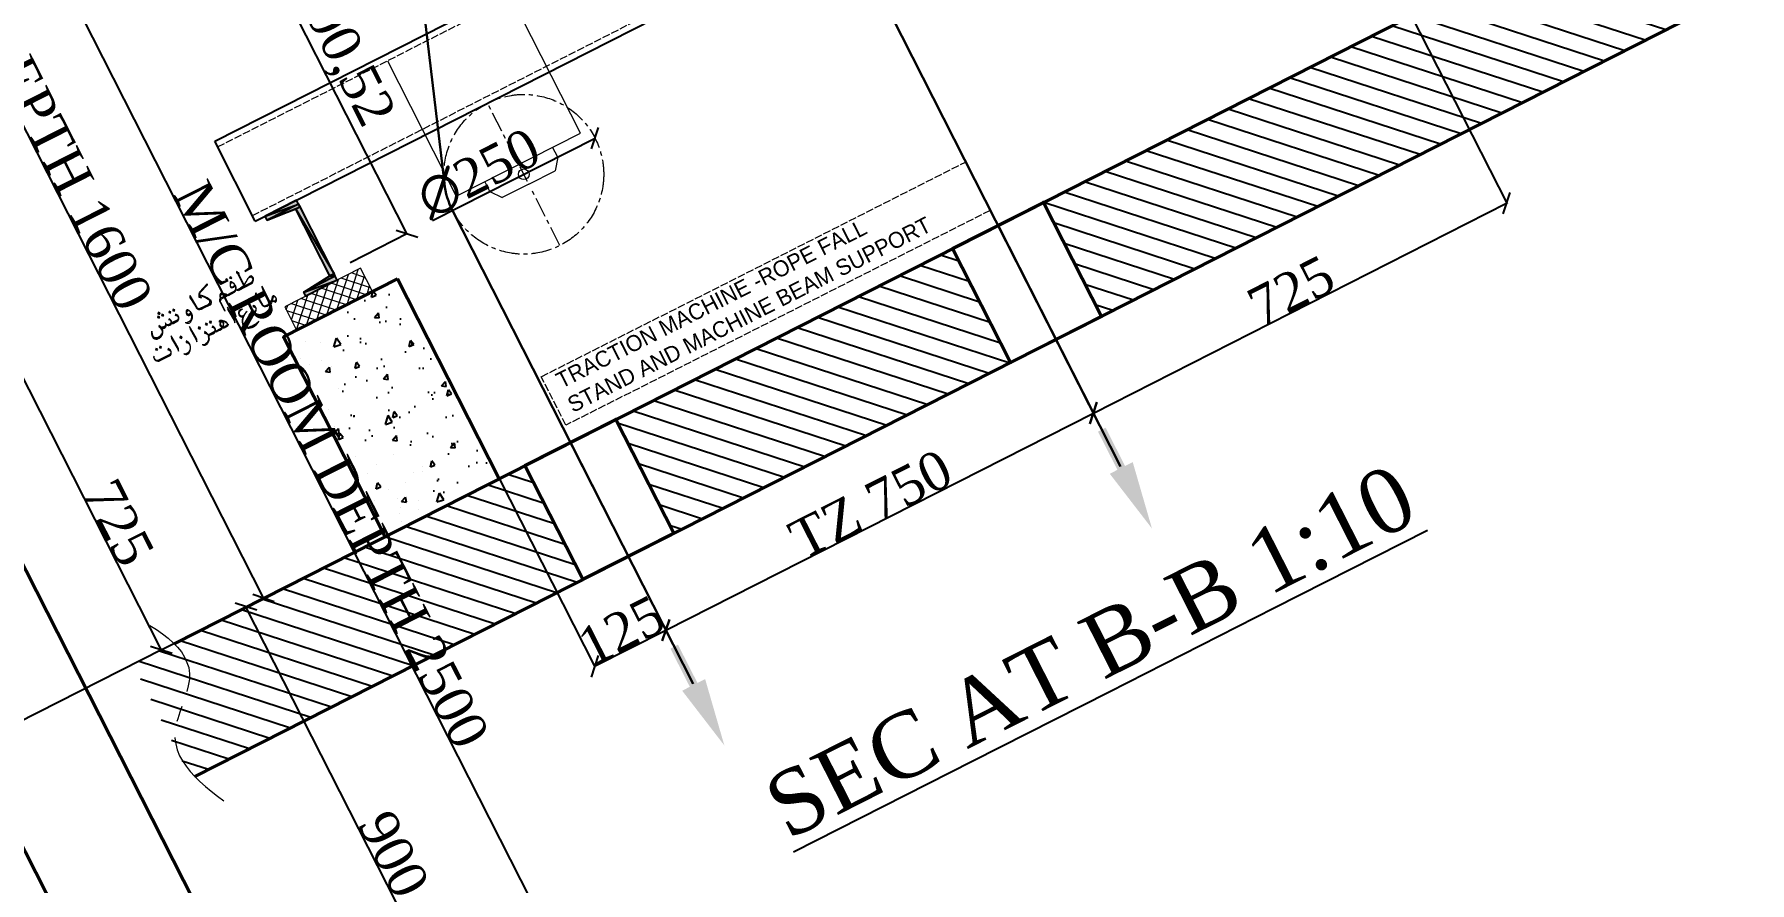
# Model space of a CAD drawing. Header units: millimetres. Extents: x 9010 to 18690, y -22518 to -16270.
# Drawn here: x 16007 to 18690, y -19092 to -17765 of the extents above; entities that cross this region are included whole.
import ezdxf

# ---------------------------------------------------------------- set-up
doc = ezdxf.new("R2010")
doc.units = ezdxf.units.MM
doc.linetypes.add('$1$ACAD_ISO02W100', pattern=[15, 12, -3])
doc.linetypes.add('$1$CENTER', pattern=[50.8, 31.75, -6.35, 6.35, -6.35])
doc.layers.add('$0$PDF_Text', color=7, linetype='Continuous')
doc.layers.add('$1$PDF_0', color=7, linetype='Continuous')
for name, color, linetype, lineweight in [('$0$Wall', 1, 'Continuous', 50), ('$1$Car', 3, 'Continuous', 18), ('$1$CL', 2, '$1$CENTER', 0), ('$1$DL', 8, '$1$ACAD_ISO02W100', 0), ('$1$Wall', 1, 'Continuous', 50)]:
    doc.layers.add(name, color=color, linetype=linetype, lineweight=lineweight)
doc.styles.add('$0$nassar2', font='cent.shx', dxfattribs={"height": 60})
doc.styles.add('$0$PDF Arial Bold', font='arialbd.ttf')
doc.styles.add('$1$nassar2', font='cent.shx', dxfattribs={"height": 60})
doc.dimstyles.new('$0$Nassar2', dxfattribs={"dimtxt": 35, "dimasz": 25, "dimexe": 1.25, "dimexo": 0.625, "dimtad": 1, "dimtxsty": '$0$nassar2', "dimblk": '$0$_Oblique', "dimcen": 2.5, "dimadec": 0, "dimazin": 0, "dimtfac": 1, "dimtmove": 0, "dimatfit": 3, "dimldrblk": '$0$_Oblique', "dimfxl": 1, "dimarcsym": 0})
doc.dimstyles.new('$1$Nassar2', dxfattribs={"dimtxt": 35, "dimasz": 25, "dimexe": 1.25, "dimexo": 0.625, "dimtad": 1, "dimtxsty": '$1$nassar2', "dimblk": '$1$_Oblique', "dimcen": 2.5, "dimadec": 0, "dimazin": 0, "dimtfac": 1, "dimtmove": 0, "dimatfit": 3, "dimldrblk": '$1$_Oblique', "dimfxl": 1, "dimarcsym": 0})

# ---------------------------------------------------------------- blocks, each defined once
blk = doc.blocks.new('$0$_Oblique')
at = {"color": 0, "linetype": 'ByBlock', "lineweight": -2}
blk.add_line((-0.5, -0.5), (0.5, 0.5), dxfattribs=at)
blk = doc.blocks.new('*D51')
at = {"color": 0, "lineweight": -2, "transparency": 16777216}
for p, q in [((15581.2, -18231.7), (15878.4, -18080.8)), ((16205.6, -18727.7), (15877.3, -18081.3)), ((15909.5, -18878.1), (16206.8, -18727.1))]:
    blk.add_line(p, q, dxfattribs=at)
at = {"layer": 'Defpoints', "color": 0, "transparency": 16777216}
for p in [(15877.3, -18081.3), (15580.6, -18232), (15909, -18878.4)]:
    blk.add_point(p, dxfattribs=at)
at = {"color": 0, "lineweight": -2, "transparency": 16777216, "xscale": 25, "yscale": 25, "zscale": 25}
for p, rotation in [((15877.3, -18081.3), 116.9290163711014), ((16205.6, -18727.7), 296.9290163711014)]:
    blk.add_blockref('$0$_Oblique', p, dxfattribs=dict(at, rotation=rotation))
at = {"color": 0, "transparency": 16777216, "insert": (16139, -18528.9), "char_height": 60, "attachment_point": 5, "rotation": 296.929, "style": '$0$nassar2'}
blk.add_mtext('725', dxfattribs=at)
blk = doc.blocks.new('*D54')
at = {"color": 0, "lineweight": -2, "transparency": 16777216}
for p, q in [((16206.5, -18727.3), (16339.2, -18659.9)), ((16745.6, -19462.9), (16338, -18660.5)), ((16614.1, -19529.7), (16746.8, -19462.3))]:
    blk.add_line(p, q, dxfattribs=at)
at = {"layer": 'Defpoints', "color": 0, "transparency": 16777216}
for p in [(16338, -18660.5), (16205.9, -18727.6), (16613.5, -19530)]:
    blk.add_point(p, dxfattribs=at)
at = {"color": 0, "lineweight": -2, "transparency": 16777216, "xscale": 25, "yscale": 25, "zscale": 25}
for p, rotation in [((16338, -18660.5), 116.9290163711014), ((16745.6, -19462.9), 296.9290163711014)]:
    blk.add_blockref('$0$_Oblique', p, dxfattribs=dict(at, rotation=rotation))
at = {"color": 0, "transparency": 16777216, "insert": (16569.1, -19047.8), "char_height": 60, "attachment_point": 5, "rotation": 296.929, "style": '$0$nassar2'}
blk.add_mtext('900', dxfattribs=at)
blk = doc.blocks.new('*D55')
at = {"color": 0, "lineweight": -2, "transparency": 16777216}
for p, q in [((15562, -17260.1), (15641.8, -17219.5)), ((16365.3, -18646.6), (15640.7, -17220.1)), ((16286.6, -18686.6), (16366.5, -18646))]:
    blk.add_line(p, q, dxfattribs=at)
at = {"layer": 'Defpoints', "color": 0, "transparency": 16777216}
for p in [(15640.7, -17220.1), (15561.4, -17260.4), (16286, -18686.9)]:
    blk.add_point(p, dxfattribs=at)
at = {"color": 0, "lineweight": -2, "transparency": 16777216, "xscale": 25, "yscale": 25, "zscale": 25}
for p, rotation in [((15640.7, -17220.1), 116.9290163711014), ((16365.3, -18646.6), 296.9290163711014)]:
    blk.add_blockref('$0$_Oblique', p, dxfattribs=dict(at, rotation=rotation))
at = {"color": 0, "transparency": 16777216, "insert": (15985.1, -17830.3), "char_height": 60, "attachment_point": 5, "rotation": 296.929, "style": '$0$nassar2'}
blk.add_mtext('SHAFT DEPTH 1600', dxfattribs=at)
blk = doc.blocks.new('*D56')
at = {"color": 0, "lineweight": -2, "transparency": 16777216}
for p, q in [((15184.9, -17451.6), (15783.3, -17147.6)), ((15782.2, -17148.2), (16914.4, -19377.1)), ((16317.1, -19680.5), (16915.5, -19376.6))]:
    blk.add_line(p, q, dxfattribs=at)
at = {"layer": 'Defpoints', "color": 0, "transparency": 16777216}
for p in [(15184.3, -17451.9), (16914.4, -19377.1), (16316.6, -19680.8)]:
    blk.add_point(p, dxfattribs=at)
at = {"color": 0, "lineweight": -2, "transparency": 16777216, "xscale": 25, "yscale": 25, "zscale": 25}
for p, rotation in [((15782.2, -17148.2), 116.9290163711014), ((16914.4, -19377.1), 296.9290163711014)]:
    blk.add_blockref('$0$_Oblique', p, dxfattribs=dict(at, rotation=rotation))
at = {"color": 0, "transparency": 16777216, "insert": (16471.7, -18437.9), "char_height": 60, "attachment_point": 5, "rotation": 296.929, "style": '$0$nassar2'}
blk.add_mtext('M/C ROOM DEPTH 2500', dxfattribs=at)
blk = doc.blocks.new('*U65')
at = {"layer": '$1$CL', "color": 0, "transparency": 16777216}
for p, q in [((0, 25), (0, 125.12)), ((-125.12, 0), (-25, 0)), ((25, 0), (125.12, 0)), ((0, -125.12), (0, -25))]:
    blk.add_line(p, q, dxfattribs=at)
at = {"layer": '$1$CL', "color": 0, "linetype": 'Continuous', "transparency": 16777216}
for p, q in [((-12.5, 0), (12.5, 0)), ((0, -12.5), (0, 12.5))]:
    blk.add_line(p, q, dxfattribs=at)
blk = doc.blocks.new('$1$_Oblique')
at = {"color": 0, "linetype": 'ByBlock', "lineweight": -2}
blk.add_line((-0.5, -0.5), (0.5, 0.5), dxfattribs=at)
blk = doc.blocks.new('*D78')
at = {"color": 0, "lineweight": -2, "transparency": 16777216}
blk.add_line((16629.8, -18056.3), (16883.9, -17927.2), dxfattribs=at)
at = {"layer": 'Defpoints', "color": 0, "transparency": 16777216}
for p in [(16883.9, -17927.2), (16661, -18040.4)]:
    blk.add_point(p, dxfattribs=at)
at = {"color": 0, "lineweight": -2, "transparency": 16777216, "xscale": 25, "yscale": 25, "zscale": 25, "rotation": 26.92901637100796}
blk.add_blockref('$1$_Oblique', (16883.9, -17927.2), dxfattribs=at)
at = {"color": 0, "transparency": 16777216, "insert": (16701.8, -17982.7), "char_height": 60, "attachment_point": 5, "rotation": 26.929, "style": '$1$nassar2'}
blk.add_mtext('∅250', dxfattribs=at)
blk = doc.blocks.new('*D79')
at = {"color": 0, "lineweight": -2, "transparency": 16777216}
for p, q in [((16845.4, -18403.4), (16995.1, -18698.2)), ((16733.9, -18460.1), (16883.7, -18754.8)), ((16883.1, -18753.7), (16994.6, -18697.1))]:
    blk.add_line(p, q, dxfattribs=at)
at = {"layer": 'Defpoints', "color": 0, "transparency": 16777216}
for p in [(16845.1, -18402.9), (16733.7, -18459.5), (16994.6, -18697.1)]:
    blk.add_point(p, dxfattribs=at)
at = {"color": 0, "lineweight": -2, "transparency": 16777216, "xscale": 25, "yscale": 25, "zscale": 25}
for p, rotation in [((16994.6, -18697.1), 26.92901637100845), ((16883.1, -18753.7), 206.9290163710085)]:
    blk.add_blockref('$1$_Oblique', p, dxfattribs=dict(at, rotation=rotation))
at = {"color": 0, "transparency": 16777216, "insert": (16925, -18698.1), "char_height": 60, "attachment_point": 5, "rotation": 26.929, "style": '$1$nassar2'}
blk.add_mtext('125', dxfattribs=at)
blk = doc.blocks.new('*D80')
at = {"color": 0, "lineweight": -2, "transparency": 16777216}
for p, q in [((17514.1, -18063.8), (17663.8, -18358.6)), ((16994.6, -18697.1), (17663.2, -18357.4)), ((16845.4, -18403.4), (16995.1, -18698.2))]:
    blk.add_line(p, q, dxfattribs=at)
at = {"layer": 'Defpoints', "color": 0, "transparency": 16777216}
for p in [(17513.8, -18063.2), (17663.2, -18357.4), (16845.1, -18402.9)]:
    blk.add_point(p, dxfattribs=at)
at = {"color": 0, "lineweight": -2, "transparency": 16777216, "xscale": 25, "yscale": 25, "zscale": 25}
for p, rotation in [((17663.2, -18357.4), 26.92901637100845), ((16994.6, -18697.1), 206.9290163710085)]:
    blk.add_blockref('$1$_Oblique', p, dxfattribs=dict(at, rotation=rotation))
at = {"color": 0, "transparency": 16777216, "insert": (17315, -18500), "char_height": 60, "attachment_point": 5, "rotation": 26.929, "style": '$1$nassar2'}
blk.add_mtext('TZ 750', dxfattribs=at)
blk = doc.blocks.new('*D81')
at = {"color": 0, "lineweight": -2, "transparency": 16777216}
for p, q in [((18160.5, -17735.4), (18310.2, -18030.2)), ((17663.2, -18357.4), (18309.6, -18029.1)), ((17514.1, -18063.8), (17663.8, -18358.6))]:
    blk.add_line(p, q, dxfattribs=at)
at = {"layer": 'Defpoints', "color": 0, "transparency": 16777216}
for p in [(18160.2, -17734.9), (18309.6, -18029.1), (17513.8, -18063.2)]:
    blk.add_point(p, dxfattribs=at)
at = {"color": 0, "lineweight": -2, "transparency": 16777216, "xscale": 25, "yscale": 25, "zscale": 25}
for p, rotation in [((18309.6, -18029.1), 26.92901637100845), ((17663.2, -18357.4), 206.9290163710085)]:
    blk.add_blockref('$1$_Oblique', p, dxfattribs=dict(at, rotation=rotation))
at = {"color": 0, "transparency": 16777216, "insert": (17972.6, -18166), "char_height": 60, "attachment_point": 5, "rotation": 26.929, "style": '$1$nassar2'}
blk.add_mtext('725', dxfattribs=at)
blk = doc.blocks.new('*D82')
at = {"color": 0, "lineweight": -2, "transparency": 16777216}
for p, q in [((16229.1, -17586.2), (16318.8, -17540.7)), ((16589.7, -18076.6), (16317.7, -17541.2)), ((16501.1, -18121.6), (16590.8, -18076.1))]:
    blk.add_line(p, q, dxfattribs=at)
at = {"layer": 'Defpoints', "color": 0, "transparency": 16777216}
for p in [(16317.7, -17541.2), (16228.5, -17586.5), (16500.5, -18121.9)]:
    blk.add_point(p, dxfattribs=at)
at = {"color": 0, "lineweight": -2, "transparency": 16777216, "xscale": 25, "yscale": 25, "zscale": 25}
for p, rotation in [((16317.7, -17541.2), 116.9290163710085), ((16589.7, -18076.6), 296.9290163710085)]:
    blk.add_blockref('$1$_Oblique', p, dxfattribs=dict(at, rotation=rotation))
at = {"color": 0, "transparency": 16777216, "insert": (16485.8, -17792.6), "char_height": 60, "attachment_point": 5, "rotation": 296.929, "style": '$1$nassar2'}
blk.add_mtext('600,52', dxfattribs=at)

msp = doc.modelspace()

# ---------------------------------------------------------------- hatches: boundary and pattern name
at = {"ltscale": 4}
h = msp.add_hatch(dxfattribs=at)
h.set_pattern_fill('ANSI31', color=256, scale=8, angle=116.929016)
h.set_pattern_definition([(161.929016, (70044.666, 39051.114), (-7.8789535, -24.147093), [])])
h.paths.add_polyline_path([(17675.562, -18205.801), (18689.685, -17690.662), (18599.291, -17512.71), (17585.169, -18027.85)], is_closed=False)
at = {"true_color": 0x000007}
h = msp.add_hatch(color=7, dxfattribs=at)
h.paths.add_polyline_path([(16417.256, -18024.439), (16367.95, -18049.484), (16420.357, -18030.543)])
h.paths.add_polyline_path([(16367.95, -18049.484), (16420.357, -18030.543), (16371.051, -18055.589)])
h = msp.add_hatch(color=7, dxfattribs=at)
h.paths.add_polyline_path([(16420.357, -18030.543), (16371.051, -18055.589), (16422.504, -18034.77)])
h.paths.add_polyline_path([(16371.051, -18055.589), (16422.504, -18034.77), (16415.93, -18038.109)])
h = msp.add_hatch(color=7, dxfattribs=at)
h.paths.add_polyline_path([(16422.504, -18034.77), (16415.93, -18038.109), (16475.696, -18139.486)])
h.paths.add_polyline_path([(16415.93, -18038.109), (16475.696, -18139.486), (16469.122, -18142.825)])
at = {"ltscale": 4}
h = msp.add_hatch(dxfattribs=at)
h.set_pattern_fill('ANSI31', color=256, scale=8, angle=116.929016)
h.set_pattern_definition([(161.929016, (69754.907, 38903.926), (-7.8789535, -24.147093), [])])
h.paths.add_polyline_path([(17007.097, -18545.591), (17533.608, -18278.141), (17443.134, -18100.029), (16916.622, -18367.479)], is_closed=False)
h = msp.add_hatch()
h.set_pattern_fill('AR-CONC', color=4, scale=0.5, angle=26.929016)
h.set_pattern_definition([(76.929, (17131.31, -19247.78), (84.8243, 34.149), [9.525, -104.775]), (21.929, (17131.31, -19247.78), (-58.9745, 77.1895), [7.62, -83.82]), (127.3805, (17138.38, -19244.93), (25.85, 111.3386), [8.095, -89.045]), (73.113, (17119.81, -19225.13), (130.363, 42.642), [14.287, -157.162]), (123.565, (17130.67, -19221.58), (49.803, 164.057), [12.143, -133.568]), (18.113, (17119.8, -19225.13), (49.803, 164.057), [11.43, -125.73]), (47.929, (17134.005, -19225.04), (90.7445, -11.256), [9.525, -104.775]), (352.929, (17134.005, -19225.04), (-14.158, 96.103), [7.62, -83.82]), (98.3805, (17141.57, -19225.98), (76.587, 84.8466), [8.095, -89.045]), (64.429, (17131.31, -19247.78), (-17.77006, 38.3927), [0, -82.804, 0, -85.09, 0, -84.1375]), (34.429, (17131.31, -19247.78), (7.102, 59.7898), [0, -48.514, 0, -80.899, 0, -32.0675]), (354.429, (17106.06, -19260.605), (61.7414, 28.1498), [0, -31.75, 0, -99.06, 0, -131.445]), (344.429, (17094.736, -19266.357), (60.276, 44.8776), [0, -41.275, 0, -65.786, 0, -93.345])])
h.paths.add_polyline_path([(16555.188, -18550.157), (16733.629, -18459.515), (16575.118, -18147.466), (16396.678, -18238.108)], is_closed=False)
at = {"true_color": 0x000007}
h = msp.add_hatch(color=7, dxfattribs=at)
h.paths.add_polyline_path([(16475.696, -18139.486), (16469.122, -18142.825), (16477.604, -18143.242)])
h.paths.add_polyline_path([(16469.122, -18142.825), (16477.604, -18143.242), (16428.298, -18168.288)])
h = msp.add_hatch(color=7, dxfattribs=at)
h.paths.add_polyline_path([(16477.604, -18143.242), (16428.298, -18168.288), (16480.705, -18149.347)])
h.paths.add_polyline_path([(16428.298, -18168.288), (16480.705, -18149.347), (16431.399, -18174.393)])
at = {"ltscale": 4}
h = msp.add_hatch(dxfattribs=at)
h.set_pattern_fill('ANSI31', color=256, scale=8, angle=116.929016)
h.set_pattern_definition([(161.929016, (69719.244, 38885.81), (-7.8789535, -24.147093), [])])
h.paths.add_polyline_path([(16251.926, -18928.872), (16864.685, -18617.611), (16774.226, -18439.529), (16161.467, -18750.789)], is_closed=False)

# ---------------------------------------------------------------- linework, layer by layer
at = {"layer": '$0$Wall'}
for points in [[(16407.138, -19859.142), (16585.452, -19768.565), (15270.405, -17179.716), (12684.857, -18493.086), (13999.904, -21081.935), (14846.894, -20651.693)], [(15558.746, -20065.773), (16316.561, -19680.828), (15184.345, -17451.908), (12955.425, -18584.123), (14087.64, -20813.044), (14756.317, -20473.379)]]:
    msp.add_lwpolyline(points, dxfattribs=at)
at = {"layer": '$1$Car', "ltscale": 4}
for p, q in [((16861.214, -17919.381), (16753.522, -17707.374)), ((16559.172, -17806.098), (16666.754, -18017.887)), ((16666.754, -18017.887), (16861.214, -17919.381)), ((16825.444, -17956.891), (16817.618, -17941.465)), ((16825.444, -17956.891), (16821.781, -17978.152)), ((16719.374, -18010.622), (16711.567, -17995.187)), ((16780.255, -17999.246), (16738.683, -18020.247)), ((16780.255, -17999.246), (16821.781, -17978.152)), ((16719.374, -18010.622), (16738.683, -18020.247))]:
    msp.add_line(p, q, dxfattribs=at)
msp.add_circle((16772.424, -17983.786), 8.379, dxfattribs=at)
at = {"layer": '$1$CL', "color": 1, "linetype": 'Continuous', "lineweight": 30}
for p, q in [((17705.743, -18441.114), (17057.689, -17165.331)), ((16567.663, -17313.474), (16648.281, -17998.398)), ((17037.144, -18780.931), (16660.978, -18040.397))]:
    msp.add_line(p, q, dxfattribs=at)
at = {"layer": '$1$CL'}
msp.add_circle((16772.424, -17983.786), 125, dxfattribs=at)
at = {"layer": '$1$CL', "color": 1, "linetype": 'Continuous', "lineweight": 30}
msp.add_arc((16772.424, -17983.786), 125, 186.713001, 206.929016, dxfattribs=at)
at = {"layer": '$1$DL'}
for points in [[(16293.567, -17941.016), (17994.62, -17076.939)], [(16348.095, -18048.362), (18048.902, -17183.801)]]:
    msp.add_lwpolyline(points, dxfattribs=at)
msp.add_lwpolyline([(16799.764, -18300.633), (17463.314, -17964.548), (17501.813, -18040.339), (16838.263, -18376.425)], close=True, dxfattribs=at)
at = {"layer": '$1$PDF_0', "lineweight": 18}
for points in [[(16265.049, -18168.482), (16277.407, -18155.422), (16277.283, -18157.18), (16266.671, -18168.336)], [(16309.144, -18149.135), (16306.299, -18148.206)], [(16315.345, -18145.985), (16312.769, -18144.92)], [(16323.711, -18164.458), (16347.164, -18152.544)], [(16324.767, -18139.164), (16333.394, -18156.148), (16334.472, -18155.6), (16326.393, -18139.695), (16327.206, -18139.96), (16327.056, -18137.662)], [(16346.227, -18154.038), (16324.93, -18164.856)], [(16345.696, -18155.664), (16326.556, -18165.386)], [(16261.549, -18192.303), (16250.749, -18173.711), (16250.214, -18174.661), (16250.231, -18177.365), (16252.002, -18179.518), (16260.471, -18192.851)], [(16261.147, -18192.847), (16252.263, -18178.029), (16250.492, -18175.876)], [(16265.49, -18174.023), (16268.216, -18177.386), (16265.101, -18176.595)], [(16266.56, -18193.488), (16279.77, -18186.779)], [(16281.798, -18186.766), (16267.78, -18193.886)], [(16282.346, -18187.844), (16269.406, -18194.417)], [(16306.869, -18174.031), (16299.051, -18178.002), (16297.844, -18179.632), (16297.318, -18181.934)], [(16298.55, -18184.36), (16305.123, -18197.3), (16304.858, -18198.113), (16297.463, -18183.556)], [(16298.336, -18171.921), (16299.141, -18170.834), (16300.086, -18170.693), (16306.586, -18172.139)], [(16301.567, -18169.602), (16307.254, -18170.783), (16307.686, -18174.972), (16300.138, -18178.806)], [(16307.267, -18172.811), (16318.589, -18167.06)], [(16322.491, -18164.06), (16320.348, -18167.184), (16308.486, -18173.209)], [(16319.547, -18168.947), (16310.112, -18173.74)], [(16344.127, -18185.288), (16341.418, -18184.629)], [(16349.287, -18188.771), (16349.031, -18190.936)], [(16364.157, -18188), (16353.219, -18169.139), (16352.821, -18170.358), (16352.839, -18173.062), (16354.743, -18174.808), (16363.079, -18188.548)], [(16363.755, -18188.544), (16354.871, -18173.726), (16353.1, -18171.573)], [(16369.168, -18189.186), (16372.672, -18187.405)], [(16383.738, -18183.819), (16378.453, -18182.095)], [(16379.912, -18177.623), (16378.462, -18183.447)], [(16379.262, -18181.684), (16383.19, -18182.741), (16384.273, -18182.869), (16385.077, -18181.782), (16385.741, -18179.75)], [(16384.23, -18176.108), (16382.33, -18175.039), (16380.978, -18175.047), (16379.908, -18176.947)], [(16202.554, -18207.688), (16199.709, -18206.759)], [(16203.329, -18201.868), (16200.483, -18200.94)], [(16209.024, -18204.401), (16206.178, -18203.473)], [(16217.848, -18209.754), (16217.184, -18211.787)], [(16220.085, -18200.139), (16217.509, -18199.074)], [(16231.515, -18211.29), (16221.541, -18216.357)], [(16232.058, -18211.692), (16231.117, -18212.51), (16222.76, -18216.755)], [(16226.555, -18196.853), (16223.71, -18195.924)], [(16224.386, -18217.285), (16230.317, -18214.273)], [(16228.216, -18202.792), (16227.822, -18204.688)], [(16228.087, -18203.875), (16229.85, -18204.675), (16231.481, -18205.881)], [(16245.225, -18198.222), (16245.892, -18196.865), (16246.701, -18196.454), (16249.277, -18197.52)], [(16252.144, -18201.829), (16248.37, -18203.746), (16247.018, -18203.754), (16245.251, -18202.278)], [(16249.187, -18204.687), (16253.501, -18202.496)], [(16252.542, -18200.609), (16249.307, -18202.252)], [(16268.327, -18194.965), (16270.215, -18194.006)], [(16283.737, -18215.286), (16281.028, -18214.627)], [(16296.711, -18214.121), (16300.763, -18213.42), (16304.418, -18213.937)], [(16319.553, -18212.354), (16319.274, -18211.138), (16309.839, -18194.566)], [(16352.724, -18197.539), (16342.749, -18202.605)], [(16353.267, -18197.941), (16352.326, -18198.758), (16343.969, -18203.003)], [(16345.458, -18203.264), (16351.389, -18200.252)], [(16349.296, -18190.123), (16351.059, -18190.923), (16352.689, -18192.13)], [(16371.068, -18190.255), (16372.685, -18189.434)], [(16202.229, -18220.401), (16201.84, -18222.973)], [(16231.67, -18256.995), (16231.392, -18255.78), (16221.687, -18239.344)], [(16237.643, -18239.378), (16234.798, -18238.449)], [(16260.515, -18242.343), (16259.967, -18241.264), (16250.532, -18224.692)], [(16266.488, -18224.726), (16263.643, -18223.797)], [(16277.267, -18218.572), (16274.828, -18217.776)], [(16289.377, -18230.395), (16288.436, -18231.212), (16280.079, -18235.457)], [(16281.568, -18235.718), (16287.499, -18232.706)], [(16285.397, -18221.225), (16285.141, -18223.39)], [(16285.406, -18222.577), (16287.169, -18223.377), (16288.799, -18224.584)], [(16290.451, -18229.171), (16299.078, -18224.789)], [(16300.965, -18223.831), (16299.219, -18225.735), (16291.94, -18229.432)], [(16297.743, -18227.502), (16293.16, -18229.83)], [(16301.093, -18222.748), (16299.463, -18221.541)], [(16309.861, -18219.312), (16308.924, -18220.805), (16304.88, -18222.859), (16302.582, -18223.009)], [(16305.278, -18221.64), (16308.243, -18220.133)], [(16199.359, -18258.147), (16196.65, -18257.488)], [(16220.365, -18265.451), (16219.424, -18266.268), (16202.44, -18274.895), (16200.955, -18275.31), (16199.334, -18275.456)], [(16219.822, -18265.048), (16200.951, -18274.634)], [(16205.829, -18254.86), (16203.12, -18254.201)], [(16203.66, -18275.293), (16218.487, -18267.761)], [(16216.385, -18256.281), (16215.859, -18258.583)], [(16216.394, -18257.633), (16218.157, -18258.433), (16219.787, -18259.64)]]:
    msp.add_lwpolyline(points, dxfattribs=at)
for points in [[(16309.679, -18148.185), (16306.834, -18147.256), (16305.901, -18149.426), (16308.747, -18150.354)], [(16315.88, -18145.035), (16313.034, -18144.107), (16312.371, -18146.139), (16315.216, -18147.068)], [(16344.662, -18184.338), (16341.816, -18183.409), (16340.883, -18185.579), (16343.729, -18186.507)], [(16203.089, -18206.738), (16200.243, -18205.809), (16199.58, -18207.842), (16202.156, -18208.907)], [(16203.726, -18200.649), (16200.881, -18199.72), (16200.355, -18202.022), (16202.931, -18203.088)], [(16209.289, -18203.588), (16206.444, -18202.66), (16205.781, -18204.692), (16208.626, -18205.621)], [(16220.483, -18198.92), (16217.638, -18197.991), (16217.111, -18200.293), (16219.957, -18201.222)], [(16226.953, -18195.633), (16224.108, -18194.705), (16223.312, -18197.144), (16226.157, -18198.072)], [(16284.272, -18214.336), (16281.426, -18213.407), (16280.493, -18215.577), (16283.339, -18216.505)], [(16320.387, -18215.999), (16320.092, -18212.08), (16319.535, -18209.649), (16309.009, -18191.596), (16309.847, -18195.918), (16319.42, -18212.76)], [(16232.505, -18260.641), (16232.209, -18256.721), (16231.653, -18254.291), (16220.856, -18236.374), (16221.695, -18240.696), (16231.537, -18257.402)], [(16238.041, -18238.158), (16235.196, -18237.23), (16234.669, -18239.532), (16237.245, -18240.597)], [(16261.08, -18246.125), (16261.054, -18242.069), (16260.228, -18239.775), (16249.701, -18221.722), (16250.54, -18226.044), (16260.113, -18242.886)], [(16266.617, -18223.643), (16263.771, -18222.715), (16263.245, -18225.017), (16266.09, -18225.945)], [(16277.802, -18217.622), (16274.956, -18216.694), (16274.293, -18218.726), (16277.139, -18219.655)], [(16199.894, -18257.197), (16197.048, -18256.268), (16196.385, -18258.301), (16199.231, -18259.229)], [(16206.094, -18254.047), (16203.518, -18252.982), (16202.585, -18255.151), (16205.431, -18256.08)]]:
    msp.add_lwpolyline(points, close=True, dxfattribs=at)
for points in [[(16318.138, -18154.281, 0.6063276), (16313.118, -18156.831, 0.38592407), (16315.954, -18160.021)], [(16322.334, -18159.935, 0.20473629), (16314.832, -18152.038, 0.43299412), (16313.172, -18153.127)], [(16348.291, -18144.157, 0.47244666), (16343.369, -18143.842, 0.09446494), (16338.132, -18151.852)], [(16279.566, -18186.535, 0.41725407), (16281.351, -18181.982, 0.15748651), (16265.128, -18173.907)], [(16298.345, -18173.273), (16297.823, -18176.252), (16297.527, -18172.332, -0.51186379), (16301.41, -18169.679)], [(16299.449, -18176.782), (16306.458, -18173.222), (16300.364, -18171.908, 0.3544211), (16298.272, -18173.375)], [(16377.914, -18182.369), (16376.716, -18185.351), (16374.701, -18187.393), (16370.657, -18189.447, -0.34648821), (16363.448, -18188.599)], [(16378.457, -18183.24, -0.21256689), (16373.764, -18188.886), (16371.877, -18189.845)], [(16385.176, -18182.952, 0.45670162), (16381.326, -18173.954, 0.46473752), (16379.565, -18175.06)], [(16203.845, -18223.54, 0.67714591), (16213.287, -18219.209, 0.27558448), (16219.044, -18219.984, 0.40157223), (16221.527, -18214.392)], [(16213.321, -18218.861, 0.15747367), (16219.456, -18217.406, 0.86611539), (16217.002, -18211.62)], [(16231.242, -18211.09, 0.53548612), (16231.716, -18206.756, 0.12595079), (16227.441, -18204.745)], [(16243.138, -18215.862, 0.51969524), (16253.019, -18202.645, 0.31492829), (16247.495, -18197.645)], [(16245.009, -18196.388, 0.17324239), (16244.766, -18202.384, 0.4881371), (16248.82, -18204.533)], [(16327.095, -18197.764, 0.31495142), (16327.607, -18205.197, 0.3621915), (16334.216, -18206.6)], [(16326.913, -18197.712, -0.30708343), (16332.547, -18195.024, 0.20470465), (16326.928, -18199.969)], [(16352.451, -18197.338, 0.53548612), (16352.925, -18193.005, 0.12595079), (16348.65, -18190.993)], [(16192.037, -18238.379, -0.18110539), (16190.861, -18229.437, 0.11021726), (16192.139, -18236.566, 0.21257862), (16194.373, -18238.68)], [(16193.471, -18239.107, 0.23621891), (16200.828, -18239.764, 0.15747958), (16206.908, -18233.886)], [(16206.807, -18233.484, 0.26770238), (16207.016, -18227.824, 0.16534837), (16201.592, -18222.652)], [(16203.994, -18223.3, 0.10236354), (16211.078, -18221.332, 0.28347809), (16212.739, -18218.542, 0.07863973), (16212.361, -18216.446)], [(16273.42, -18230.361), (16273.027, -18232.257, -0.33858744), (16279.64, -18237.685)], [(16288.834, -18229.993), (16278.859, -18235.059, -0.26773869), (16278.007, -18248.456)], [(16288.561, -18229.792, 0.53548612), (16289.035, -18225.459, 0.12595079), (16284.76, -18223.447)], [(16309.936, -18218.175, -0.38583965), (16308.256, -18222.162), (16305.83, -18223.394)], [(16219.549, -18264.848, 0.53548612), (16220.022, -18260.514, 0.12595079), (16215.748, -18258.503)], [(16218.231, -18267.889, 0.35432667), (16221.1, -18261.875, 0.24409499), (16216.033, -18256.51)], [(16244.576, -18245.013), (16244.182, -18246.909, -0.33858744), (16250.795, -18252.337)]]:
    msp.add_lwpolyline(points, format="xyb", dxfattribs=at)
for centre, radius, start, end in [((16324.132, -18156.274), 11.036, 163.344519, 197.381013), ((16315.63, -18158.897), 2.268, 197.13145, 279.947641), ((16315.197, -18154.709), 1.664, 47.7992, 177.904384), ((16316.015, -18155.649), 4.687, 251.381081, 338.895461), ((16316.421, -18155.782), 4.082, 263.479566, 347.873674), ((16314.787, -18153.9), 7.71, 279.695684, 325.978945), ((16306.487, -18166.933), 17.384, 31.086959, 47.304523), ((16316.186, -18161.329), 6.198, 293.746723, 31.93416), ((16315.788, -18162.547), 7.106, 299.523305, 20.751019), ((16325.766, -18136.792), 2.57, 152.386456, 241.45506), ((16326.301, -18135.841), 2.873, 199.270922, 274.078105), ((16326.159, -18134.896), 2.569, 195.310198, 285.914686), ((16320.675, -18144.127), 19.199, 296.379442, 339.188827), ((16318.776, -18143.057), 21.315, 299.476758, 335.27827), ((16351.446, -18155.966), 13.758, 132.513003, 159.456338), ((16345.181, -18148.974), 4.082, 39.897137, 132.039347), ((16345.441, -18147.484), 3.477, 74.978672, 139.951666), ((16341.933, -18148.589), 7.71, 296.380103, 36.051409), ((16342.199, -18147.776), 7.407, 300.113141, 330.611977), ((16344.5, -18148.302), 4.687, 10.605821, 68.858387), ((16345.044, -18148.705), 4.081, 296.544549, 37.708795), ((16274.743, -18172.544), 10.734, 158.747598, 203.292494), ((16270.276, -18171.761), 4.989, 141.409499, 199.681644), ((16263.161, -18201.15), 27.968, 43.633124, 84.695195), ((16279.55, -18184.008), 3.477, 304.682821, 50.219124), ((16280.498, -18184.542), 3.78, 296.971885, 43.950584), ((16301.843, -18181.162), 5.292, 119.341263, 206.856687), ((16302.528, -18182.51), 4.687, 126.578584, 203.002572), ((16308.949, -18171.787), 1.964, 206.619569, 297.238463), ((16325.394, -18163.434), 1.964, 206.619569, 297.238463), ((16346.564, -18196.429), 8.013, 15.882485, 70.75198), ((16367.856, -18184.934), 5.896, 213.037422, 298.995318), ((16367.313, -18184.532), 4.989, 225.022772, 301.455125), ((16364.681, -18174.677), 14.665, 302.098861, 358.666348), ((16382.281, -18177.947), 4.082, 212.902416, 290.955617), ((16382.148, -18178.353), 2.872, 38.150972, 160.401096), ((16383.933, -18182.534), 1.36, 246.052021, 335.125628), ((16382.423, -18178.892), 2.872, 295.615537, 45.469852), ((16216.459, -18214.7), 4.988, 259.343453, 354.519576), ((16213.366, -18217.287), 8.919, 19.967967, 61.030377), ((16215.527, -18216.868), 6.803, 47.710616, 71.090765), ((16225.355, -18210.18), 8.013, 15.882485, 70.75198), ((16227.649, -18209.354), 5.292, 295.474518, 13.516894), ((16246.862, -18211.125), 5.896, 231.335034, 326.517908), ((16247.602, -18199.897), 2.57, 152.986586, 303.60233), ((16246.502, -18197.065), 1.361, 73.183445, 160.674587), ((16247.469, -18200.303), 2.57, 94.256708, 149.135898), ((16242.639, -18206.148), 11.337, 19.741388, 67.756872), ((16240.207, -18206.705), 14.06, 326.697698, 18.145628), ((16265.116, -18189.644), 5.896, 213.037422, 298.995318), ((16264.975, -18188.699), 5.896, 225.477479, 301.919871), ((16264.705, -18188.835), 4.989, 225.022772, 301.455125), ((16268.243, -18192.464), 1.964, 206.619569, 297.238463), ((16297.591, -18214.184), 1.663, 95.153882, 222.683406), ((16301.309, -18224.843), 10.432, 49.930164, 118.212955), ((16299.948, -18223.499), 11.036, 27.506376, 103.942318), ((16300.316, -18217.547), 2.57, 17.586878, 188.191102), ((16300.316, -18217.547), 2.873, 4.9251, 150.955617), ((16329.692, -18201.268), 3.175, 157.093087, 230.279713), ((16331.716, -18200.58), 5.594, 217.672277, 295.716794), ((16331.703, -18198.55), 6.502, 233.22867, 303.147536), ((16351.814, -18214.109), 19.805, 126.838313, 186.785771), ((16354.661, -18215.038), 22.224, 131.376812, 179.385771), ((16341.538, -18213.904), 8.921, 184.447401, 284.113279), ((16344.432, -18201.581), 1.964, 206.619569, 297.238463), ((16340.257, -18204.041), 20.712, 277.005472, 331.876058), ((16329.84, -18182.199), 42.484, 288.690094, 312.067868), ((16348.857, -18195.602), 5.292, 295.474518, 13.516894), ((16370.851, -18188.161), 1.964, 206.619569, 297.238463), ((16197.657, -18235.102), 6.803, 208.987781, 282.186533), ((16197.358, -18230.505), 8.921, 250.622896, 293.421289), ((16196.682, -18230.511), 11.339, 282.575442, 62.665716), ((16195.168, -18226.194), 13.454, 293.582377, 327.621505), ((16197.231, -18231.588), 10.733, 22.340204, 63.406092), ((16207.011, -18217.463), 6.501, 260.371755, 330.300382), ((16207.157, -18219.763), 6.203, 10.483467, 33.844992), ((16223.223, -18215.333), 1.964, 206.619569, 297.238463), ((16269.764, -18240.188), 10.13, 268.046349, 13.587054), ((16270.029, -18239.376), 9.828, 26.172438, 72.448061), ((16271.651, -18239.229), 8.012, 37.72822, 78.791091), ((16280.542, -18234.035), 1.964, 206.619569, 297.238463), ((16282.674, -18228.883), 8.013, 15.882485, 70.75198), ((16284.967, -18228.056), 5.292, 295.474518, 13.516894), ((16292.134, -18228.147), 1.964, 206.619569, 297.238463), ((16303.025, -18218.206), 5.897, 156.630536, 295.504141), ((16291.796, -18217.465), 11.641, 299.802857, 1.434505), ((16302.613, -18217.397), 4.686, 185.773145, 301.233645), ((16295.721, -18217.846), 7.408, 296.653178, 9.857392), ((16307.08, -18218.179), 1.967, 299.475464, 54.905696), ((16341.546, -18215.256), 9.223, 186.590235, 277.198403), ((16338.468, -18199.186), 24.642, 274.412095, 313.722798), ((16198.822, -18269.441), 5.291, 166.653107, 288.910707), ((16200.311, -18269.702), 6.501, 167.79702, 299.19613), ((16244.467, -18259.821), 5.896, 231.335034, 326.517908), ((16241.189, -18254.703), 10.13, 268.046349, 13.587054), ((16243.645, -18258.202), 6.804, 267.828828, 317.555967), ((16241.454, -18253.891), 9.828, 26.172438, 72.448061), ((16243.076, -18253.745), 8.012, 37.72822, 78.791091), ((16238.884, -18254.175), 12.854, 318.45746, 338.2545), ((16237.95, -18255.671), 13.455, 326.442535, 26.397521), ((16273.042, -18245.306), 5.896, 231.335034, 326.517908), ((16272.22, -18243.687), 6.804, 267.828828, 317.555967), ((16267.459, -18239.659), 12.854, 318.45746, 338.2545)]:
    msp.add_arc(centre, radius, start, end, dxfattribs=at)
at = {"layer": '$1$PDF_0', "transparency": 33554559}
for points in [[(17682.39, -18380.406), (17670.491, -18386.45), (17743.157, -18500.035)], [(17670.491, -18386.45), (17743.157, -18500.035), (17731.258, -18506.079)], [(17724.795, -18434.153), (17754.873, -18538.096), (17688.885, -18452.394)], [(17013.651, -18719.947), (17001.752, -18725.991), (17074.418, -18839.576)], [(17001.752, -18725.991), (17074.418, -18839.576), (17062.519, -18845.62)], [(17056.056, -18773.695), (17086.134, -18877.637), (17020.146, -18791.936)]]:
    msp.add_solid(points, dxfattribs=at)
at = {"layer": '$1$Wall'}
for points in [[(18535.232, -17545.28), (16225.724, -18718.432)], [(16257.778, -18926.436), (18684.014, -17693.454), (18684.014, -17693.454)], [(16396.678, -18238.108), (16575.118, -18147.466)], [(16733.629, -18459.515), (16575.118, -18147.466), (16575.118, -18147.466)], [(16555.188, -18550.157), (16396.678, -18238.108), (16396.678, -18238.108)]]:
    msp.add_lwpolyline(points, dxfattribs=at)
for points in [[(17443.123, -18100.009), (17585.171, -18027.854), (17675.727, -18206.127), (17533.68, -18278.282)], [(16774.249, -18439.574), (16916.531, -18367.299), (17006.878, -18545.16), (16864.596, -18617.435)]]:
    msp.add_lwpolyline(points, close=True, dxfattribs=at)
for p, q in [((16725.137, -18464.747), (18080.326, -17776.358)), ((16257.561, -18926.009), (18187.038, -17945.901)), ((16352.442, -18056.92), (16289.038, -17932.1))]:
    msp.add_line(p, q)
at = {"ltscale": 4}
msp.add_line((16916.531, -18367.299), (17006.878, -18545.16), dxfattribs=at)
for points in [[(16289.038, -17932.1), (17990.091, -17068.023)], [(16352.442, -18056.92), (18053.495, -17192.843), (17990.091, -17068.023)]]:
    msp.add_lwpolyline(points)
at = {"color": 7, "linetype": 'Continuous', "lineweight": -2, "true_color": 0x000007}
for points in [[(16417.256, -18024.439), (16367.95, -18049.484), (16420.357, -18030.543)], [(16367.95, -18049.484), (16420.357, -18030.543), (16371.051, -18055.589)], [(16420.357, -18030.543), (16371.051, -18055.589), (16422.504, -18034.77)], [(16371.051, -18055.589), (16422.504, -18034.77), (16415.93, -18038.109)], [(16422.504, -18034.77), (16415.93, -18038.109), (16475.696, -18139.486)], [(16415.93, -18038.109), (16475.696, -18139.486), (16469.122, -18142.825)], [(16469.122, -18142.825), (16477.604, -18143.242), (16428.298, -18168.288)], [(16477.604, -18143.242), (16428.298, -18168.288), (16480.705, -18149.347)], [(16428.298, -18168.288), (16480.705, -18149.347), (16431.399, -18174.393)], [(16475.696, -18139.486), (16469.122, -18142.825), (16477.604, -18143.242)]]:
    msp.add_lwpolyline(points, close=True, dxfattribs=at)
at = {"color": 7, "linetype": 'Continuous', "lineweight": 20, "true_color": 0x000007}
for points in [[(16417.256, -18024.439), (16480.705, -18149.347), (16480.705, -18149.347)], [(16415.93, -18038.109), (16469.122, -18142.825), (16469.122, -18142.825)], [(16496.023, -18187.644), (16513.576, -18132.65), (16513.576, -18132.65)], [(16428.298, -18168.288), (16431.399, -18174.393), (16428.298, -18168.288), (16469.122, -18142.825)], [(16431.399, -18174.393), (16480.705, -18149.347), (16480.705, -18149.347)], [(16448.596, -18211.735), (16466.618, -18156.503), (16466.618, -18156.503)], [(16464.562, -18203.625), (16482.583, -18148.393), (16482.583, -18148.393)], [(16526.077, -18172.378), (16471.314, -18154.117), (16471.314, -18154.117)], [(16480.058, -18195.754), (16498.08, -18140.521), (16498.08, -18140.521)], [(16532.837, -18161.264), (16486.81, -18146.246), (16486.81, -18146.246)], [(16524.965, -18145.768), (16502.775, -18138.136), (16502.775, -18138.136)], [(16511.52, -18179.772), (16523.534, -18142.951), (16523.534, -18142.951)], [(16527.485, -18171.662), (16531.406, -18158.447), (16531.406, -18158.447)], [(16400.914, -18195.785), (16403.225, -18188.704), (16403.225, -18188.704)], [(16463.623, -18204.102), (16408.39, -18186.081), (16408.39, -18186.081)], [(16409.024, -18211.751), (16419.19, -18180.594), (16419.19, -18180.594)], [(16416.896, -18227.247), (16434.686, -18172.723), (16434.686, -18172.723)], [(16479.119, -18196.231), (16423.886, -18178.209), (16423.886, -18178.209)], [(16432.63, -18219.845), (16450.652, -18164.613), (16450.652, -18164.613)], [(16495.084, -18188.121), (16439.852, -18170.099), (16439.852, -18170.099)], [(16510.58, -18180.249), (16455.348, -18162.227), (16455.348, -18162.227)], [(16447.657, -18212.212), (16401.63, -18197.194), (16401.63, -18197.194)], [(16431.691, -18220.322), (16409.74, -18213.16), (16409.74, -18213.16)], [(16187.73, -18689.685), (16198.135, -18696.214), (16207.363, -18702.751), (16216.121, -18709.526), (16223.94, -18716.778), (16231.051, -18723.799), (16237.223, -18731.298), (16241.986, -18739.511), (16245.572, -18747.733), (16248.449, -18755.723), (16249.187, -18760.665), (16249.687, -18765.137), (16249.717, -18769.848), (16249.508, -18774.089), (16247.69, -18784.465), (16245.625, -18793.193)], [(16237.531, -18816.799), (16234.289, -18825.535), (16231.293, -18835.918), (16229.906, -18840.167)], [(16226.53, -18864.921), (16226.538, -18866.098), (16228.245, -18875.274), (16230.422, -18884.211), (16234.015, -18893.61), (16238.778, -18901.824), (16244.249, -18910.269), (16250.659, -18918.237), (16257.778, -18926.436), (16265.835, -18934.157), (16274.601, -18942.11), (16283.598, -18949.355), (16293.303, -18956.831), (16303.477, -18964.068)]]:
    msp.add_lwpolyline(points, dxfattribs=at)
at = {"color": 7, "linetype": 'Continuous', "lineweight": 20}
msp.add_lwpolyline([(16517.332, -18130.742), (16398.529, -18191.09), (16417.134, -18227.717), (16535.938, -18167.369)], close=True, dxfattribs=at)

# ---------------------------------------------------------------- block references
at = {"layer": '$1$CL', "rotation": 26.92901637114866}
msp.add_blockref('*U65', (16772.424, -17983.786), dxfattribs=at)

# ---------------------------------------------------------------- texts
at = {"layer": '$0$PDF_Text', "char_height": 25, "attachment_point": 7, "rotation": 26.929016, "style": '$0$PDF Arial Bold'}
for s, insert in [('{\\Fcadnw-1|c0;STAND AND MACHINE BEAM SUPPORT}', (16849.354, -18357.741)), ('{\\Fcadnw-1|c0;TRACTION MACHINE -ROPE FALL}', (16831.455, -18319.875))]:
    msp.add_mtext(s, dxfattribs=dict(at, insert=insert))
at = {"transparency": 33554666, "insert": (17139.831, -18937.31), "char_height": 100, "attachment_point": 1, "rotation": 26.929016}
msp.add_mtext_dynamic_manual_height_columns('{\\Fcent|c0;\\L\\C6;SEC AT B-B 1:10}', width=1469.98149, gutter_width=12.5, heights=[145.389], dxfattribs=at)

# ---------------------------------------------------------------- dimensions: what is measured, and where the dimension line sits
for base, p1, p2, angle, text, dimstyle, picture, middle in [((16914.422, -19377.136), (15184.343, -17451.909), (16316.561, -19680.828), 116.929016, 'M/C ROOM DEPTH <>', '$0$Nassar2', '*D56', (16444.371, -18451.776)), ((15640.729, -17220.081), (16286.018, -18686.886), (15561.4, -17260.377), 116.929016, 'SHAFT DEPTH <>', '$0$Nassar2', '*D55', (15957.749, -17844.178)), ((17663.239, -18357.439), (16845.11, -18402.886), (17513.786, -18063.222), 26.929016, 'TZ <>', '$1$Nassar2', '*D80', (17328.901, -18527.271))]:
    dim = msp.add_linear_dim(base=base, p1=p1, p2=p2, angle=angle, text=text, dimstyle=dimstyle)
    dim.commit()
    dim.dimension.update_dxf_attribs({"geometry": picture, "text_midpoint": middle, "dimtype": 160})
for base, p1, p2, angle, dimstyle, picture, middle in [((16317.687, -17541.226), (16500.496, -18121.916), (16228.53, -17586.515), 116.929016, '$1$Nassar2', '*D82', (16453.67, -17808.927)), ((18309.626, -18029.097), (17513.786, -18063.222), (18160.173, -17734.879), 26.929016, '$1$Nassar2', '*D81', (17986.432, -18193.268)), ((15877.305, -18081.325), (15908.964, -18878.417), (15580.621, -18232.03), 116.929016, '$0$Nassar2', '*D51', (16111.719, -18542.8)), ((16994.563, -18697.104), (16733.664, -18459.497), (16845.11, -18402.886), 26.929016, '$1$Nassar2', '*D79', (16938.84, -18725.409)), ((16338.042, -18660.459), (16613.547, -19529.97), (16205.949, -18727.558), 116.929016, '$0$Nassar2', '*D54', (16541.841, -19061.665))]:
    dim = msp.add_linear_dim(base=base, p1=p1, p2=p2, angle=angle, dimstyle=dimstyle)
    dim.commit()
    dim.dimension.update_dxf_attribs({"geometry": picture, "text_midpoint": middle, "dimtype": 160})
dim = msp.add_diameter_dim_2p(p1=(16660.978, -18040.397), p2=(16883.87, -17927.175), dimstyle='$1$Nassar2')
dim.commit()
dim.dimension.update_dxf_attribs({"geometry": '*D78', "text_midpoint": (16716.701, -18012.091), "dimtype": 163})

doc.saveas('drawing.dxf')
